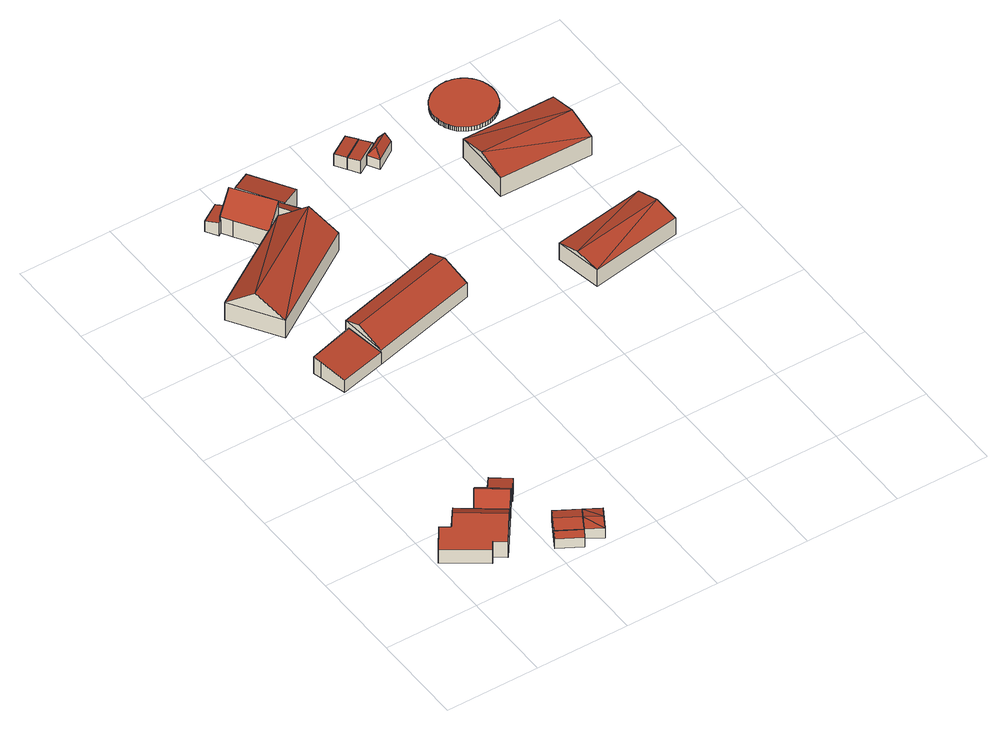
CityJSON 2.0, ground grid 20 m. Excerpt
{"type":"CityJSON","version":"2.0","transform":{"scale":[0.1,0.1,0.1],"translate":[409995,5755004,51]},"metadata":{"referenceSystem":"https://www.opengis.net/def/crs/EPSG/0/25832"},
"CityObjects":{
"building1":{"type":"Building","attributes":{"Gemeindeschluessel":"05515000","Geometrietyp2DReferenz":"3000","function":"31001_1000","roofType":"5000","measuredHeight":5.58},"address":[{"country":"Germany","locality":"Münster","thoroughfareNumber":"280","thoroughfareName":"Erbdrostenweg"}],"geometry":[{"type":"Solid","lod":"2","boundaries":[[[[0,1,2,3]],[[4,5,1,0]],[[6,7,5,4]],[[8,9,7,6]],[[10,11,9,8]],[[12,13,11,10]],[[14,15,13,12]],[[3,2,15,14]],[[4,0,16,17,12,10,8,6]],[[3,14,17,16]],[[3,16,0]],[[12,17,14]],[[1,5,7,9,11,13,15,2]]]],"semantics":{"surfaces":[{"type":"WallSurface"},{"type":"RoofSurface"},{"type":"GroundSurface"}],"values":[[0,0,0,0,0,0,0,0,1,1,0,0,2]]}}]},
"building2":{"type":"Building","attributes":{"Gemeindeschluessel":"05515000","Geometrietyp2DReferenz":"3000","function":"31001_2000","roofType":"3100","measuredHeight":5.96},"geometry":[{"type":"Solid","lod":"2","boundaries":[[[[18,19,20,21]],[[22,23,19,18]],[[24,25,23,22]],[[26,27,25,24]],[[28,29,27,26]],[[21,20,29,28]],[[28,30,31,32,18,21]],[[31,30,26,24]],[[32,31,24,22]],[[32,22,18]],[[28,26,30]],[[19,23,25,27,29,20]]]],"semantics":{"surfaces":[{"type":"WallSurface"},{"type":"RoofSurface"},{"type":"GroundSurface"}],"values":[[0,0,0,0,0,0,1,1,0,0,0,2]]}}]},
"building3":{"type":"Building","attributes":{"Gemeindeschluessel":"05515000","Geometrietyp2DReferenz":"3000","function":"31001_2460","roofType":"2100","measuredHeight":2.39},"geometry":[{"type":"Solid","lod":"2","boundaries":[[[[33,34,35,36]],[[37,38,34,33]],[[39,40,38,37]],[[36,35,40,39]],[[37,33,36,39]],[[34,38,40,35]]]],"semantics":{"surfaces":[{"type":"WallSurface"},{"type":"RoofSurface"},{"type":"GroundSurface"}],"values":[[0,0,0,0,1,2]]}}]},
"building4":{"type":"Building","attributes":{"Gemeindeschluessel":"05515000","Geometrietyp2DReferenz":"3000","function":"31001_2700","roofType":"2100","measuredHeight":3.37},"geometry":[{"type":"Solid","lod":"2","boundaries":[[[[41,42,20,21]],[[43,44,42,41]],[[45,46,44,43]],[[32,23,46,45]],[[18,19,23,32]],[[21,20,19,18]],[[32,45,43,41,21,18]],[[42,44,46,23,19,20]]]],"semantics":{"surfaces":[{"type":"WallSurface"},{"type":"RoofSurface"},{"type":"GroundSurface"}],"values":[[0,0,0,0,0,0,1,2]]}}]},
"building5":{"type":"Building","attributes":{"Gemeindeschluessel":"05515000","Geometrietyp2DReferenz":"3000","function":"31001_2460","roofType":"3100","measuredHeight":3.07},"geometry":[{"type":"Solid","lod":"2","boundaries":[[[[47,48,49,50]],[[51,52,48,47]],[[53,54,52,51]],[[50,49,54,53]],[[47,55,51]],[[53,56,50]],[[50,56,55,47]],[[51,55,56,53]],[[48,52,54,49]]]],"semantics":{"surfaces":[{"type":"WallSurface"},{"type":"RoofSurface"},{"type":"GroundSurface"}],"values":[[0,0,0,0,0,0,1,1,2]]}}]},
"building6":{"type":"Building","attributes":{"Gemeindeschluessel":"05515000","Geometrietyp2DReferenz":"3000","function":"31001_2460","roofType":"3100","measuredHeight":3.05},"geometry":[{"type":"Solid","lod":"2","boundaries":[[[[57,58,48,47]],[[59,60,58,57]],[[51,52,60,59]],[[47,48,52,51]],[[57,61,59]],[[51,55,47]],[[61,57,47]],[[47,55,61]],[[59,61,55]],[[55,51,59]],[[58,60,52,48]]]],"semantics":{"surfaces":[{"type":"WallSurface"},{"type":"RoofSurface"},{"type":"GroundSurface"}],"values":[[0,0,0,0,0,0,1,1,1,1,2]]}}]},
"building7":{"type":"Building","attributes":{"Gemeindeschluessel":"05515000","Geometrietyp2DReferenz":"3000","function":"51009_1610","roofType":"2100","measuredHeight":4.28},"geometry":[{"type":"Solid","lod":"2","boundaries":[[[[62,63,64,65]],[[66,67,63,62]],[[68,69,67,66]],[[70,71,69,68]],[[65,64,71,70]],[[68,66,62,65,70]],[[63,67,69,71,64]]]],"semantics":{"surfaces":[{"type":"WallSurface"},{"type":"RoofSurface"},{"type":"GroundSurface"}],"values":[[0,0,0,0,0,1,2]]}}]},
"building8":{"type":"Building","attributes":{"Gemeindeschluessel":"05515000","Geometrietyp2DReferenz":"3000","function":"31001_2700"},"children":["building8-1","building8-2","building8-3"]},
"building8-1":{"type":"BuildingPart","attributes":{"roofType":"2100","measuredHeight":6.71},"parents":["building8"],"geometry":[{"type":"Solid","lod":"2","boundaries":[[[[72,73,74,75]],[[76,77,73,72]],[[78,79,77,76]],[[80,81,82,79,78]],[[76,72,75,83,84,80,78]],[[85,74,73,77,79,82]],[[84,83,86]],[[85,82,81,86]],[[81,80,84,86]],[[85,86,83,75,74]]]],"semantics":{"surfaces":[{"type":"WallSurface"},{"type":"RoofSurface"},{"type":"GroundSurface"},{"type":"ClosureSurface"}],"values":[[0,0,0,0,1,2,0,3,3,3]]}}]},
"building8-2":{"type":"BuildingPart","attributes":{"roofType":"3100","measuredHeight":9.14},"parents":["building8"],"geometry":[{"type":"Solid","lod":"2","boundaries":[[[[87,88,89,90]],[[91,92,93,88,87]],[[94,95,82,81]],[[90,89,95,94]],[[94,96,90]],[[97,90,96]],[[96,98,84,86,97]],[[99,91,87,97,86]],[[80,98,81]],[[98,96,94,81]],[[97,87,90]],[[88,93,85,82,95,89]],[[92,91,99]],[[93,92,99,86,85]],[[85,86,81,82]],[[80,84,98]],[[80,81,86,84]]]],"semantics":{"surfaces":[{"type":"WallSurface"},{"type":"RoofSurface"},{"type":"GroundSurface"},{"type":"ClosureSurface"}],"values":[[0,0,0,0,1,1,1,1,0,0,0,2,0,3,3,0,3]]}}]},
"building8-3":{"type":"BuildingPart","attributes":{"roofType":"2100","measuredHeight":8.26},"parents":["building8"],"geometry":[{"type":"Solid","lod":"2","boundaries":[[[[100,101,93,92]],[[102,103,101,100]],[[104,105,103,102]],[[106,75,74,105,104]],[[102,100,92,99,107,106,104]],[[85,93,101,103,105,74]],[[75,106,107,83]],[[86,85,74,75,83]],[[86,83,107,99]],[[93,85,86,99,92]]]],"semantics":{"surfaces":[{"type":"WallSurface"},{"type":"RoofSurface"},{"type":"GroundSurface"},{"type":"ClosureSurface"}],"values":[[0,0,0,0,1,2,0,3,0,3]]}}]},
"building9":{"type":"Building","attributes":{"Gemeindeschluessel":"05515000","Geometrietyp2DReferenz":"3000","function":"31001_2460","roofType":"2100","measuredHeight":3.31},"geometry":[{"type":"Solid","lod":"2","boundaries":[[[[108,109,103,110]],[[111,112,109,108]],[[113,114,112,111]],[[115,74,114,113]],[[116,105,74,115]],[[110,103,105,116]],[[115,113,111,108,110,116]],[[109,112,114,74,105,103]]]],"semantics":{"surfaces":[{"type":"WallSurface"},{"type":"RoofSurface"},{"type":"GroundSurface"}],"values":[[0,0,0,0,0,0,1,2]]}}]},
"building10":{"type":"Building","attributes":{"Gemeindeschluessel":"05515000","Geometrietyp2DReferenz":"3000","function":"31001_2700","roofType":"3100","measuredHeight":6.57},"geometry":[{"type":"Solid","lod":"2","boundaries":[[[[117,67,118,119]],[[120,121,67,117]],[[122,123,121,120]],[[119,118,123,122]],[[117,124,120]],[[122,125,119]],[[119,125,124,117]],[[120,124,125,122]],[[67,121,123,118]]]],"semantics":{"surfaces":[{"type":"WallSurface"},{"type":"RoofSurface"},{"type":"GroundSurface"}],"values":[[0,0,0,0,0,0,1,1,2]]}}]},
"building11":{"type":"Building","attributes":{"Gemeindeschluessel":"05515000","Geometrietyp2DReferenz":"3000","function":"51009_1610","roofType":"2100","measuredHeight":5.48},"geometry":[{"type":"Solid","lod":"2","boundaries":[[[[126,77,127,128]],[[129,73,77,126]],[[130,131,73,129]],[[128,127,131,130]],[[129,126,128,130]],[[77,73,131,127]]]],"semantics":{"surfaces":[{"type":"WallSurface"},{"type":"RoofSurface"},{"type":"GroundSurface"}],"values":[[0,0,0,0,1,2]]}}]},
"building12":{"type":"Building","attributes":{"Gemeindeschluessel":"05515000","Geometrietyp2DReferenz":"3000","function":"31001_2460","roofType":"2100","measuredHeight":3.07},"geometry":[{"type":"Solid","lod":"2","boundaries":[[[[132,133,134,135]],[[136,137,133,132]],[[138,139,137,136]],[[135,134,139,138]],[[136,132,135,138]],[[133,137,139,134]]]],"semantics":{"surfaces":[{"type":"WallSurface"},{"type":"RoofSurface"},{"type":"GroundSurface"}],"values":[[0,0,0,0,1,2]]}}]},
"building13":{"type":"Building","attributes":{"Gemeindeschluessel":"05515000","Geometrietyp2DReferenz":"3000","function":"31001_2460","roofType":"2100","measuredHeight":3.21},"geometry":[{"type":"Solid","lod":"2","boundaries":[[[[140,141,142,143]],[[144,145,141,140]],[[146,147,145,144]],[[143,142,147,146]],[[144,140,143,146]],[[141,145,147,142]]]],"semantics":{"surfaces":[{"type":"WallSurface"},{"type":"RoofSurface"},{"type":"GroundSurface"}],"values":[[0,0,0,0,1,2]]}}]},
"building14":{"type":"Building","attributes":{"Gemeindeschluessel":"05515000","Geometrietyp2DReferenz":"3000","function":"31001_2460","roofType":"5000","measuredHeight":3.96},"geometry":[{"type":"Solid","lod":"2","boundaries":[[[[148,149,150,151]],[[152,153,149,148]],[[154,155,153,152]],[[151,150,155,154]],[[154,152,156]],[[156,152,148,157]],[[148,151,157]],[[157,151,154,156]],[[149,153,155,150]]]],"semantics":{"surfaces":[{"type":"WallSurface"},{"type":"RoofSurface"},{"type":"GroundSurface"}],"values":[[0,0,0,0,0,1,1,1,2]]}}]},
"building15":{"type":"Building","attributes":{"Gemeindeschluessel":"05515000","Geometrietyp2DReferenz":"3000","function":"31001_2700","roofType":"3100","measuredHeight":5.52},"geometry":[{"type":"Solid","lod":"2","boundaries":[[[[158,159,160,161]],[[162,163,159,158]],[[164,165,163,162]],[[161,160,165,164]],[[158,166,162]],[[164,167,161]],[[158,161,167]],[[167,166,158]],[[166,167,164]],[[164,162,166]],[[159,163,165,160]]]],"semantics":{"surfaces":[{"type":"WallSurface"},{"type":"RoofSurface"},{"type":"GroundSurface"}],"values":[[0,0,0,0,0,0,1,1,1,1,2]]}}]},
"building16":{"type":"Building","attributes":{"Gemeindeschluessel":"05515000","Geometrietyp2DReferenz":"3000","function":"31001_2700","roofType":"3100","measuredHeight":6.36},"geometry":[{"type":"Solid","lod":"2","boundaries":[[[[168,169,170,171]],[[172,173,169,168]],[[174,175,173,172]],[[171,170,175,174]],[[168,176,172]],[[174,177,171]],[[171,177,176]],[[176,168,171]],[[177,174,172]],[[172,176,177]],[[169,173,175,170]]]],"semantics":{"surfaces":[{"type":"WallSurface"},{"type":"RoofSurface"},{"type":"GroundSurface"}],"values":[[0,0,0,0,0,0,1,1,1,1,2]]}}]},
"building17":{"type":"Building","attributes":{"Gemeindeschluessel":"05515000","Geometrietyp2DReferenz":"3000","function":"51003_1201","roofType":"1000","measuredHeight":1.03},"geometry":[{"type":"Solid","lod":"2","boundaries":[[[[178,179,180,181]],[[182,183,179,178]],[[184,185,183,182]],[[186,187,185,184]],[[188,189,187,186]],[[190,191,189,188]],[[192,193,191,190]],[[194,195,193,192]],[[196,197,195,194]],[[198,199,197,196]],[[200,201,199,198]],[[202,203,201,200]],[[204,205,203,202]],[[206,207,205,204]],[[208,209,207,206]],[[210,211,209,208]],[[212,213,211,210]],[[214,215,213,212]],[[216,217,215,214]],[[218,219,217,216]],[[220,221,219,218]],[[222,223,221,220]],[[224,225,223,222]],[[226,227,225,224]],[[228,229,227,226]],[[230,231,229,228]],[[232,233,231,230]],[[234,235,233,232]],[[236,237,235,234]],[[238,239,237,236]],[[240,241,239,238]],[[242,243,241,240]],[[244,245,243,242]],[[246,247,245,244]],[[248,249,247,246]],[[250,251,249,248]],[[252,253,251,250]],[[254,255,253,252]],[[256,257,255,254]],[[258,259,257,256]],[[260,261,259,258]],[[262,263,261,260]],[[264,265,263,262]],[[266,267,265,264]],[[268,269,267,266]],[[270,271,269,268]],[[272,273,271,270]],[[274,275,273,272]],[[276,277,275,274]],[[278,279,277,276]],[[280,281,279,278]],[[282,283,281,280]],[[284,285,283,282]],[[286,287,285,284]],[[288,289,287,286]],[[290,291,289,288]],[[292,293,291,290]],[[294,295,293,292]],[[296,297,295,294]],[[298,299,297,296]],[[300,301,299,298]],[[302,303,301,300]],[[304,305,303,302]],[[306,307,305,304]],[[308,309,307,306]],[[310,311,309,308]],[[312,313,311,310]],[[314,315,313,312]],[[316,317,315,314]],[[318,319,317,316]],[[320,321,319,318]],[[322,323,321,320]],[[324,325,323,322]],[[326,327,325,324]],[[328,329,327,326]],[[330,331,329,328]],[[332,333,331,330]],[[334,335,333,332]],[[336,337,335,334]],[[338,339,337,336]],[[340,341,339,338]],[[181,180,341,340]],[[338,336,334,332,330,328,326,324,322,320,318,316,314,312,310,308,306,304,302,300,298,296,294,292,290,288,286,284,282,280,278,276,274,272,270,268,266,264,262,260,258,256,254,252,250,248,246,244,242,240,238,236,234,232,230,228,226,224,222,220,218,216,214,212,210,208,206,204,202,200,198,196,194,192,190,188,186,184,182,178,181,340]],[[179,183,185,187,189,191,193,195,197,199,201,203,205,207,209,211,213,215,217,219,221,223,225,227,229,231,233,235,237,239,241,243,245,247,249,251,253,255,257,259,261,263,265,267,269,271,273,275,277,279,281,283,285,287,289,291,293,295,297,299,301,303,305,307,309,311,313,315,317,319,321,323,325,327,329,331,333,335,337,339,341,180]]]],"semantics":{"surfaces":[{"type":"WallSurface"},{"type":"RoofSurface"},{"type":"GroundSurface"}],"values":[[0,0,0,0,0,0,0,0,0,0,0,0,0,0,0,0,0,0,0,0,0,0,0,0,0,0,0,0,0,0,0,0,0,0,0,0,0,0,0,0,0,0,0,0,0,0,0,0,0,0,0,0,0,0,0,0,0,0,0,0,0,0,0,0,0,0,0,0,0,0,0,0,0,0,0,0,0,0,0,0,0,0,1,2]]}}]}
},
"vertices":[
[117,67,56],[117,67,16],[171,141,16],[171,141,51],[94,84,56],[94,84,16],[84,70,51],[84,70,16],[2,128,50],[2,128,16],[29,165,63],[29,165,16],[48,152,63],[48,152,16],[85,203,51],[85,203,16],[151,114,72],[66,176,72],
[207,191,45],[207,191,12],[172,217,12],[172,217,45],[207,190,45],[207,190,12],[171,141,45],[171,141,12],[116,180,45],[116,180,12],[153,231,45],[153,231,12],[134,206,72],[189,166,72],[207,190,46],
[248,10,41],[248,10,17],[260,30,17],[260,30,40],[200,38,41],[200,38,17],[211,58,40],[211,58,17],
[192,244,38],[192,244,12],[229,217,38],[229,217,12],[209,189,46],[209,189,12],
[287,76,41],[287,76,16],[238,104,16],[238,104,41],[260,30,41],[260,30,16],[211,58,41],[211,58,16],[273,53,47],[225,81,47],
[320,56,41],[320,56,16],[293,10,41],[293,10,16],[306,33,47],
[195,704,52],[195,704,9],[99,678,9],[99,678,51],[215,628,40],[215,628,9],[118,604,40],[118,604,9],[104,660,49],[104,660,9],
[223,1118,63],[223,1118,11],[199,1103,11],[199,1103,78],[277,1033,63],[277,1033,11],[298,1002,63],[298,1002,11],[275,987,77],[275,987,56],[275,987,11],[253,1021,78],[268,997,77],[253,1021,11],[253,1021,56],
[42,885,56],[42,885,11],[108,783,11],[108,783,56],[218,998,56],[218,998,52],[218,998,11],[319,920,56],[319,920,11],[286,970,102],[75,834,102],[275,987,87],[221,1000,56],
[179,1059,52],[179,1059,11],[166,1080,52],[166,1080,11],[165,1082,52],[165,1082,11],[199,1103,92],[253,1021,93],
[159,1076,44],[159,1076,11],[166,1080,44],[144,1100,38],[144,1100,11],[184,1126,38],[184,1126,11],[199,1103,44],[165,1082,44],
[215,628,45],[446,687,9],[446,687,45],[193,712,66],[193,712,9],[423,772,65],[423,772,9],[201,681,75],[432,740,75],
[277,1033,65],[322,1062,11],[322,1062,53],[223,1118,66],[268,1147,53],[268,1147,11],
[497,1117,43],[497,1117,12],[482,1139,12],[482,1139,41],[452,1088,43],[452,1088,12],[438,1111,41],[438,1111,12],
[512,1093,45],[512,1093,13],[497,1116,13],[497,1116,43],[467,1065,45],[467,1065,13],[452,1087,43],[452,1087,13],
[488,1077,37],[488,1077,13],[502,1054,13],[502,1054,37],[532,1105,37],[532,1105,13],[547,1083,37],[547,1083,13],[540,1094,53],[506,1073,53],
[659,575,52],[659,575,10],[856,608,10],[856,608,52],[642,674,52],[642,674,10],[840,706,52],[840,706,10],[650,625,65],[848,657,65],
[647,872,57],[647,872,10],[847,870,10],[847,870,57],[648,997,57],[648,997,10],[848,996,57],[848,996,10],[647,935,74],[847,933,74],
[789,1095,20],[789,1095,10],[790,1100,10],[790,1100,20],[788,1090,20],[788,1090,10],[786,1085,20],[786,1085,10],[784,1079,20],[784,1079,10],[781,1074,20],[781,1074,10],[778,1069,20],[778,1069,10],[774,1064,20],[774,1064,10],[769,1060,20],[769,1060,10],[764,1055,20],[764,1055,10],[759,1052,20],[759,1052,10],[753,1049,20],[753,1049,10],[747,1046,20],[747,1046,10],[741,1044,20],[741,1044,10],[735,1043,20],[735,1043,10],[729,1043,20],[729,1043,10],[723,1043,20],[723,1043,10],[717,1043,20],[717,1043,10],[711,1044,20],[711,1044,10],[706,1045,20],[706,1045,10],[701,1047,20],[701,1047,10],[696,1049,20],[696,1049,10],[692,1052,20],[692,1052,10],[688,1054,20],[688,1054,10],[684,1057,20],[684,1057,10],[681,1060,20],[681,1060,10],[678,1062,20],[678,1062,10],[675,1065,20],[675,1065,10],[673,1068,20],[673,1068,10],[671,1071,20],[671,1071,10],[669,1074,20],[669,1074,10],[669,1075,20],[669,1075,10],[668,1076,20],[668,1076,10],[666,1079,20],[666,1079,10],[665,1082,20],[665,1082,10],[664,1086,20],[664,1086,10],[662,1090,20],[662,1090,10],[661,1094,20],[661,1094,10],[661,1098,20],[661,1098,10],[660,1102,20],[660,1102,10],[660,1107,20],[660,1107,10],[660,1112,20],[660,1112,10],[660,1117,20],[660,1117,10],[661,1122,20],[661,1122,10],[663,1128,20],[663,1128,10],[665,1133,20],[665,1133,10],[667,1138,20],[667,1138,10],[671,1144,20],[671,1144,10],[674,1149,20],[674,1149,10],[678,1153,20],[678,1153,10],[683,1158,20],[683,1158,10],[688,1162,20],[688,1162,10],[694,1165,20],[694,1165,10],[699,1168,20],[699,1168,10],[705,1170,20],[705,1170,10],[712,1172,20],[712,1172,10],[718,1173,20],[718,1173,10],[724,1173,20],[724,1173,10],[730,1173,20],[730,1173,10],[736,1172,20],[736,1172,10],[741,1171,20],[741,1171,10],[746,1170,20],[746,1170,10],[751,1168,20],[751,1168,10],[756,1165,20],[756,1165,10],[760,1163,20],[760,1163,10],[764,1160,20],[764,1160,10],[767,1158,20],[767,1158,10],[770,1155,20],[770,1155,10],[773,1152,20],[773,1152,10],[776,1149,20],[776,1149,10],[778,1146,20],[778,1146,10],[780,1143,20],[780,1143,10],[782,1140,20],[782,1140,10],[783,1138,20],[783,1138,10],[785,1134,20],[785,1134,10],[786,1131,20],[786,1131,10],[787,1127,20],[787,1127,10],[789,1123,20],[789,1123,10],[789,1119,20],[789,1119,10],[790,1115,20],[790,1115,10],[790,1110,20],[790,1110,10],[790,1105,20],[790,1105,10]
]}
